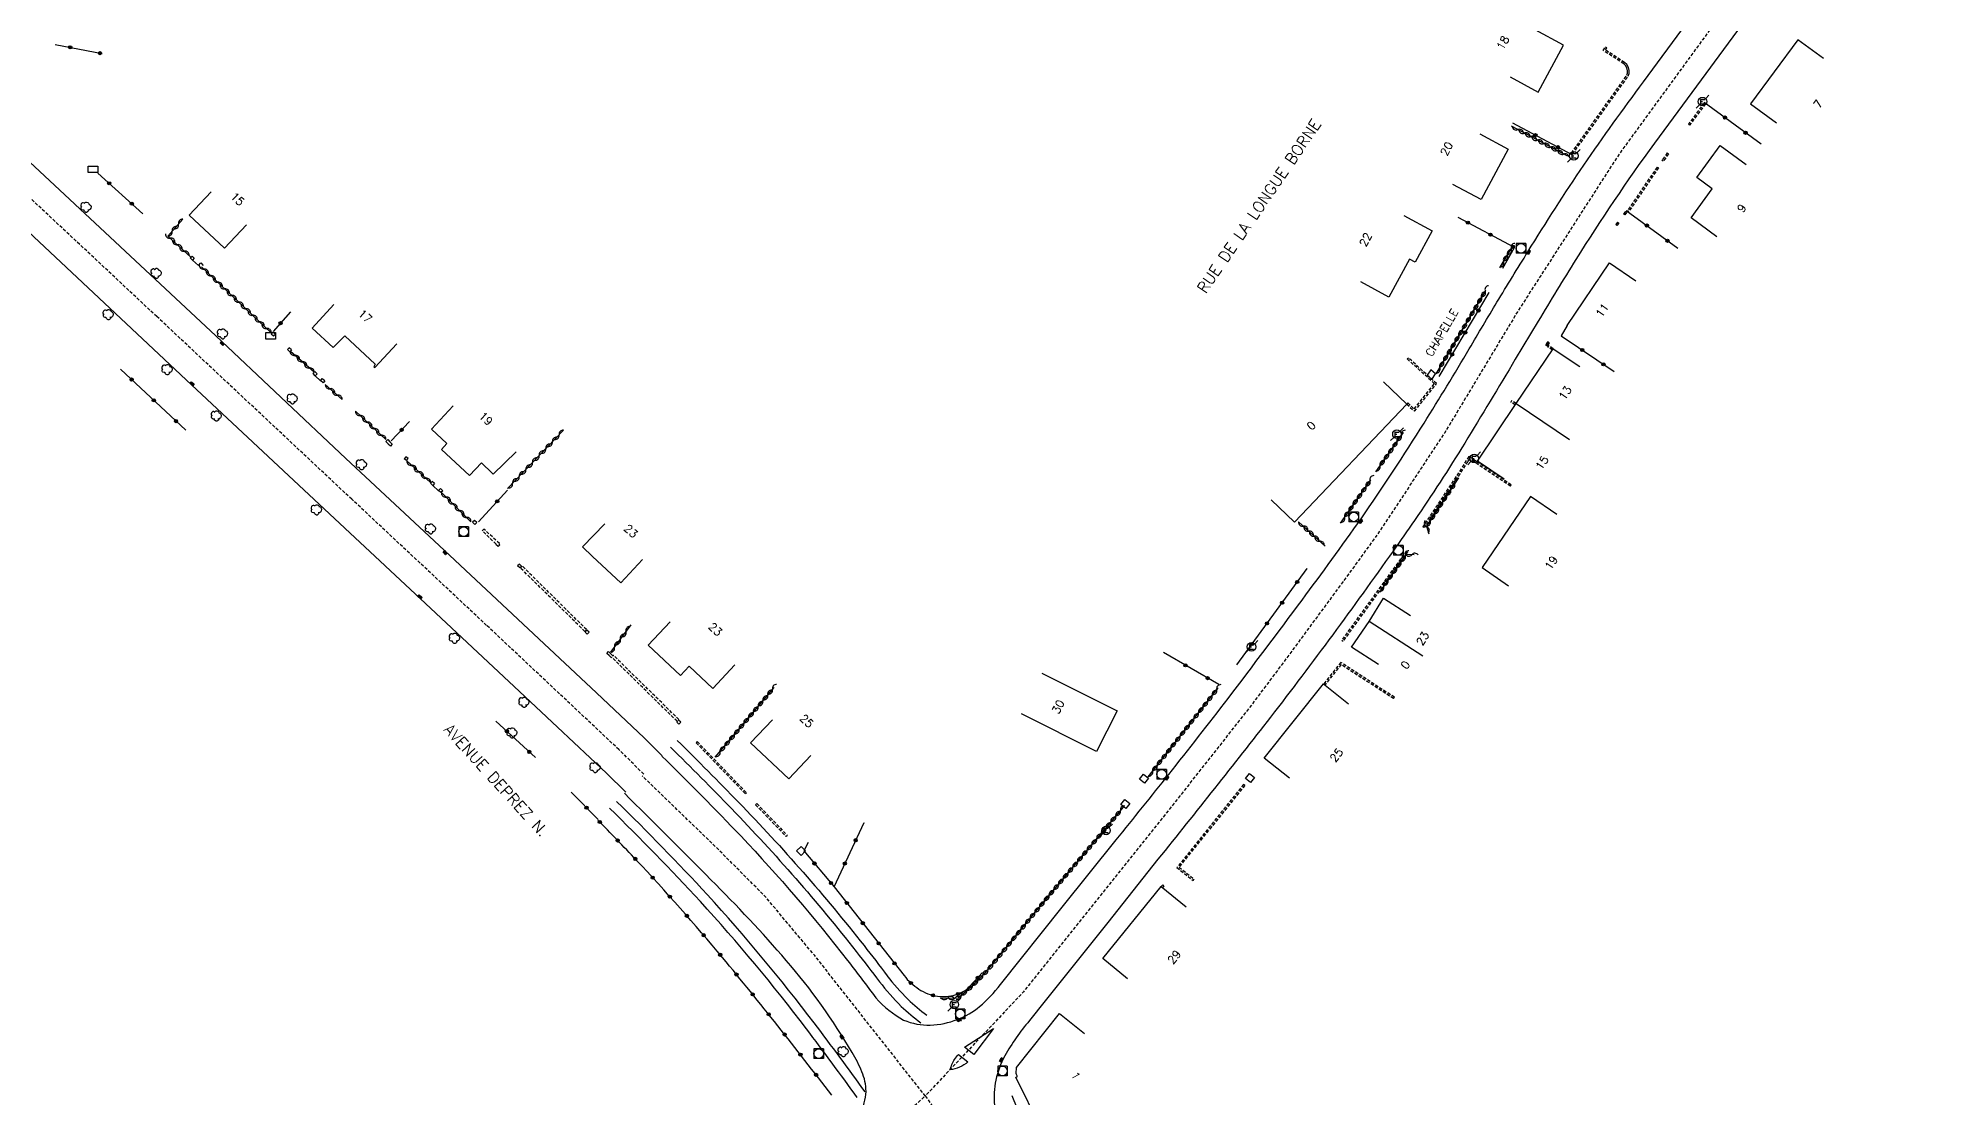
# Model space of a CAD drawing. Header units: millimetres. Extents: x 107015 to 108000, y 128000 to 129000.
# Drawn here: x 107454.3 to 107752.2, y 128542.4 to 128707.8 of the extents above; entities that cross this region are included whole.
import ezdxf
from ezdxf.enums import TextEntityAlignment as Align

# ---------------------------------------------------------------- set-up
doc = ezdxf.new("R2010")
doc.units = ezdxf.units.MM
doc.linetypes.add('DASHED', pattern=[0.75, 0.5, -0.25])
doc.layers.get('0').update_dxf_attribs({"linetype": 'CONTINUOUS'})
for name, color, linetype in [('W0001', 6, 'DASHED'), ('W0008', 7, 'CONTINUOUS'), ('W0100', 7, 'CONTINUOUS'), ('W0105', 7, 'CONTINUOUS'), ('W0112', 1, 'DASHED'), ('W0300', 7, 'CONTINUOUS'), ('W0310', 3, 'CONTINUOUS'), ('W0322', 7, 'CONTINUOUS'), ('W0400', 7, 'CONTINUOUS'), ('W0420', 7, 'CONTINUOUS'), ('W0471', 7, 'CONTINUOUS'), ('W0984', 7, 'CONTINUOUS'), ('W0989', 7, 'CONTINUOUS'), ('W0991', 7, 'CONTINUOUS'), ('W1102', 7, 'CONTINUOUS'), ('W1471', 7, 'CONTINUOUS')]:
    doc.layers.add(name, color=color, linetype=linetype)
doc.styles.get("Standard").update_dxf_attribs({"font": 'romans.shx', "width": 0.85})

# ---------------------------------------------------------------- blocks, each defined once
blk = doc.blocks.new('T400')
for p, q in [((-0.15, 0.3), (0.15, 0.3)), ((-0.15, -0.25), (-0.15, 0.3)), ((-0.15, 0.15), (0.15, 0.15)), ((-0.15, 0), (0.15, 0)), ((0.15, 0.3), (0.15, -0.25)), ((-0.15, -0.15), (0.15, -0.15)), ((-0.15, -0.25), (-0.15, -0.3)), ((-0.15, -0.3), (0.15, -0.3)), ((0.15, -0.3), (0.15, -0.25))]:
    blk.add_line(p, q)
blk = doc.blocks.new('T420')
for p, q in [((0.75, 0.75), (-0.75, 0.75)), ((-0.75, 0.75), (-0.75, -0.75)), ((0.75, 0.75), (0.75, -0.75)), ((0.75, -0.75), (-0.75, -0.75))]:
    blk.add_line(p, q)
blk.add_ellipse((0, 0), major_axis=(-0.53, 0.53), ratio=1, start_param=3.926991, end_param=10.210176)
blk = doc.blocks.new('T300')
for p, q in [((-0.8, 0.51), (-0.86, 0.34)), ((-0.86, 0.34), (-0.86, 0.17)), ((-0.86, 0.17), (-0.74, 0.06)), ((-0.69, 0.63), (-0.8, 0.51)), ((-0.8, -0.06), (-0.74, 0.06)), ((-0.74, 0.06), (-0.69, 0.11)), ((-0.57, 0.69), (-0.69, 0.63)), ((-0.46, 0.69), (-0.57, 0.69)), ((-0.29, 0.63), (-0.46, 0.69)), ((-0.29, 0.63), (-0.17, 0.74)), ((-0.23, 0.57), (-0.29, 0.63)), ((-0.17, 0.74), (-0.06, 0.8)), ((-0.06, 0.8), (0.06, 0.8)), ((0.06, 0.8), (0.23, 0.74)), ((0.23, 0.74), (0.34, 0.63)), ((0.34, 0.63), (0.4, 0.51)), ((0.46, 0.46), (0.34, 0.46)), ((0.4, 0.51), (0.4, 0.46)), ((0.57, 0.4), (0.46, 0.46)), ((0.57, 0.4), (0.69, 0.29)), ((0.69, 0.29), (0.74, 0.17)), ((0.74, 0.06), (0.69, -0.17)), ((0.74, 0.17), (0.74, 0.06)), ((-0.8, -0.17), (-0.8, -0.06)), ((-0.8, -0.23), (-0.8, -0.17)), ((-0.74, -0.34), (-0.8, -0.23)), ((-0.69, -0.4), (-0.74, -0.34)), ((-0.51, -0.46), (-0.69, -0.4)), ((-0.4, -0.46), (-0.51, -0.46)), ((-0.4, -0.46), (-0.34, -0.46)), ((-0.34, -0.46), (-0.34, -0.4)), ((-0.34, -0.51), (-0.34, -0.46)), ((-0.29, -0.63), (-0.34, -0.51)), ((-0.17, -0.74), (-0.29, -0.63)), ((-0.06, -0.8), (-0.17, -0.74)), ((0.06, -0.8), (-0.06, -0.8)), ((0.17, -0.74), (0.06, -0.8)), ((0.23, -0.69), (0.17, -0.74)), ((0.29, -0.46), (0.23, -0.46)), ((0.29, -0.63), (0.23, -0.69)), ((0.46, -0.4), (0.29, -0.46)), ((0.34, -0.51), (0.29, -0.63)), ((0.34, -0.51), (0.34, -0.46)), ((0.57, -0.34), (0.46, -0.4)), ((0.63, -0.29), (0.57, -0.34)), ((0.69, -0.17), (0.63, -0.29))]:
    blk.add_line(p, q)
blk = doc.blocks.new('t322o')
at = {"color": 0, "linetype": 'Continuous'}
for radius in [0.25, 0.15]:
    blk.add_circle((0, 0), radius, dxfattribs=at)
blk = doc.blocks.new('t310o')
at = {"color": 0, "linetype": 'Continuous'}
for centre, start, end in [((-0.5, 0.38), 216.8699, 323.1304), ((0.5, -0.37), 36.8699, 143.1303)]:
    blk.add_arc(centre, 0.625, start, end, dxfattribs=at)
blk = doc.blocks.new('T471')
for p, q in [((-0.333334, 0.333334), (-0.333334, -0.333334)), ((-0.333334, 0.333334), (0.333334, 0.333334)), ((-0.333334, 0), (0, 0)), ((0.500001, 0.500001), (1.000002, 1.000002)), ((-0.500001, -0.500001), (-1.000002, -1.000002)), ((-0.333334, -0.333334), (0.333334, -0.333334))]:
    blk.add_line(p, q)
blk.add_ellipse((0, 0), major_axis=(0.471405, 0.471405), ratio=1, start_param=5.4977871438, end_param=11.780972451)
blk = doc.blocks.new('t112o')
at = {"color": 0, "linetype": 'Continuous'}
for p, q in [((-0.5, 0.5), (0.5, 0.5)), ((-0.5, -0.5), (-0.5, 0.5)), ((0.5, 0.5), (0.5, -0.5)), ((0.5, -0.5), (-0.5, -0.5))]:
    blk.add_line(p, q, dxfattribs=at)
blk = doc.blocks.new('T1471')
at = {"color": 0, "linetype": 'Continuous', "flags": 128}
blk.add_lwpolyline([(-0.75, -0.5), (-0.75, 0.5), (0.75, 0.5), (0.75, -0.5), (-0.75, -0.5)], dxfattribs=at)

msp = doc.modelspace()

# ---------------------------------------------------------------- linework, layer by layer
at = {"layer": 'W0001'}
msp.add_lwpolyline([(107548.83, 128592.94), (107544.97, 128596.77), (107524.31, 128616.16), (107503.25, 128635.85), (107472.8, 128664.37), (107430.59, 128703.84), (107396.86, 128735.44), (107351.2, 128778.17), (107329.97, 128798.13), (107326.11, 128801.57)], dxfattribs=at)
at = {"layer": 'W0001', "flags": 128}
for points in [[(107783.45, 128790.63), (107768.01, 128780.77), (107756.5, 128765.09), (107743.6, 128747.53), (107714.87, 128708.5), (107701.16, 128689.73), (107685.3, 128665.13), (107673.89, 128646.18), (107663.37, 128630.29), (107658.76, 128623.95), (107649.19, 128610.98), (107643.42, 128603.3), (107629.99, 128586.26), (107625.89, 128581.15), (107617.75, 128570.97), (107608.15, 128558.95), (107592.8, 128542.7), (107575.55, 128564.6), (107567.75, 128573.9), (107560.1, 128581.55), (107548.58, 128592.69), (107548.58, 128592.69)], [(107570.3, 128525.36), (107583.16, 128533.84), (107592.8, 128542.7), (107601.33, 128530.65), (107614.57, 128500.41), (107619.41, 128490.13), (107639.21, 128441.38), (107651.37, 128411.42), (107659.5, 128389.77), (107668.7, 128362.36), (107675.49, 128339.67), (107681.9, 128316.35), (107684.44, 128306.91), (107688.15, 128293.18), (107695.54, 128265.9), (107698.25, 128255.72), (107699.97, 128248.79), (107704.02, 128228.53), (107707.1, 128206.6), (107713.47, 128146.24), (107716.05, 128122.04), (107716.74, 128115.69), (107719.51, 128088.65), (107722.04, 128072.08), (107722.04, 128072.08)]]:
    msp.add_lwpolyline(points, dxfattribs=at)
at = {"layer": 'W0008'}
for points in [[(107372.52, 128836.24), (107358.6, 128813.03), (107349.29, 128797.4), (107349.63, 128797.15), (107348.34, 128793.85), (107348.09, 128790.29), (107349.59, 128785.4), (107351.57, 128783.07), (107353.29, 128781.68), (107358.77, 128776.55), (107378.01, 128758.62), (107395.9, 128741.85), (107412.78, 128726.01), (107437.9, 128702.48), (107481.99, 128661.34), (107502.34, 128642.19), (107516.87, 128628.62), (107541.44, 128605.63), (107548.9, 128598.58), (107551.71, 128595.82)], [(107323.29, 128798.29), (107331.89, 128790.85), (107331.78, 128790.73), (107335.12, 128787.62), (107336.94, 128786.04), (107338.76, 128784.35), (107373.77, 128751.56), (107399.8, 128727.18), (107421.51, 128706.85), (107443.43, 128686.32), (107451.86, 128678.44), (107478.22, 128653.74), (107502.17, 128631.35), (107514.77, 128619.57), (107528.6, 128606.64), (107535.37, 128600.29), (107543.01, 128593.11), (107546.03, 128590.13)]]:
    msp.add_lwpolyline(points, dxfattribs=at)
at = {"layer": 'W0008', "flags": 128}
for points in [[(107551.66, 128595.76, -0.007876), (107564.04, 128583.24, -0.0242), (107580.67, 128563.84, -0.0039), (107585.1, 128557.99, 0.0879), (107589.43, 128554.55, 0.1137), (107593.59, 128553.77, 0.0867), (107597.86, 128554.65, 0.0769), (107601.28, 128556.66, 0.054), (107604.54, 128560.07), (107614.19, 128572.17), (107622.64, 128582.67, 0.0015), (107630.83, 128592.88, 0.0044), (107640.1, 128604.76, 0.0038), (107651.65, 128620.12, 0.0071), (107660.87, 128632.82, 0.0129), (107670.71, 128647.74, 0.0057), (107677.77, 128659.36, -0.0018), (107682.09, 128666.62, -0.0035), (107686.93, 128674.49, -0.0104), (107695.65, 128688.03, -0.0091), (107704.97, 128701), (107746.74, 128757.71)], [(107724.77, 128716), (107706.67, 128691.43, 0.0184), (107694.43, 128673.29, 0.0055), (107688.51, 128663.64), (107684.95, 128657.7, -0.0036), (107677.06, 128644.62, -0.012), (107669.22, 128632.55, -0.0038), (107665.87, 128627.77, -0.0102), (107646.74, 128601.84, -0.0032), (107629.15, 128579.64), (107621.31, 128569.77), (107611.52, 128557.54), (107609.08, 128554.45, 0.0479), (107605.21, 128548.94, 0.0656), (107603.83, 128545.17, 0.087), (107603.63, 128541.24, 0.0616)], [(107553.04, 128597.14, -0.006133), (107562.54, 128587.56, -0.0254), (107582.04, 128565.23, -0.0031), (107585.66, 128560.53, 0.0308), (107589.06, 128556.68, 0.0238), (107592.1, 128554.12), (107592.1, 128554.12)], [(107554.08, 128598.19, -0.005512), (107563.65, 128588.55, -0.0256), (107583.24, 128566.17, -0.0032), (107586.87, 128561.45), (107586.83, 128561.49, 0.0311), (107590.11, 128557.78, 0.024), (107593.04, 128555.31), (107593.04, 128555.31)], [(107568.76, 128527.1), (107578.49, 128535.32, 0.0263), (107580.35, 128536.9, 0.0784), (107582.6, 128539.92, 0.1161), (107583.56, 128543.4, 0.099), (107582.91, 128546.48, 0.0356), (107581.4, 128549.46, 0.0453), (107571.11, 128563.84, 0.0189), (107559.33, 128576.46, 0.002376), (107545.83, 128589.94)], [(107582.18, 128542.44, 0.0054), (107574.26, 128553.17, 0.0225), (107557.68, 128573.06, 0.01151), (107543.51, 128587.62)], [(107583.41, 128543.34, 0.0054), (107575.47, 128554.09, 0.0224), (107558.8, 128574.09, 0.011752), (107544.59, 128588.69)], [(107599.48, 128548.01, -0.0567), (107598.18, 128547.17, -0.0573), (107596.67, 128546.75, -0.066), (107597.39, 128548.41, -0.0363), (107598.02, 128549.17), (107599.48, 128548.01), (107599.48, 128548.01)], [(107606.35, 128542.79), (107633.91, 128474.64), (107650.1, 128434.64, -0.0017), (107657.53, 128416.33, -0.0085), (107666.75, 128391.76, -0.0074), (107674.44, 128369.32, -0.0119), (107683.23, 128339.9), (107692.94, 128304.35), (107703.22, 128266.13, -0.0256), (107706.83, 128248.16, -0.0038), (107709.77, 128228.87, -0.01), (107712.28, 128209.78), (107720.76, 128129.31), (107724.64, 128091.58), (107724.64, 128091.58)]]:
    msp.add_lwpolyline(points, format="xyb", dxfattribs=at)
msp.add_lwpolyline([(107600.39, 128549.18), (107598.95, 128550.33), (107603.45, 128553.21), (107600.39, 128549.18), (107600.39, 128549.18)], dxfattribs=at)
at = {"layer": 'W0100', "flags": 128}
for points in [[(107684.15, 128701.79), (107688.55, 128699.43), (107692.48, 128706.76), (107688.07, 128709.12), (107688.07, 128709.12)], [(107733.11, 128704.64), (107729.08, 128707.6), (107721.71, 128697.56), (107725.74, 128694.6), (107725.74, 128694.6)], [(107679.42, 128692.89), (107683.83, 128690.53), (107679.6, 128682.63), (107675.19, 128684.98), (107675.19, 128684.98)], [(107716.43, 128676.84), (107712.4, 128679.8), (107715.72, 128684.31), (107713.29, 128686.09), (107716.97, 128691.08), (107721, 128688.12), (107721, 128688.12)], [(107667.56, 128680.14), (107671.96, 128677.76), (107669.3, 128672.84), (107668.42, 128673.31), (107665.23, 128667.41), (107660.83, 128669.79), (107660.83, 128669.79)], [(107693.06, 128663), (107693.06, 128663), (107699.65, 128672.76), (107703.79, 128669.96), (107703.79, 128669.96)], [(107683.2, 128639), (107679.06, 128641.79), (107685.1, 128650.78), (107690.89, 128659.36), (107695.03, 128656.57), (107695.03, 128656.57)], [(107671.94, 128654.57), (107672.48, 128655.41), (107671.74, 128656.08), (107671.2, 128655.24), (107671.94, 128654.57), (107671.94, 128654.57)], [(107664.37, 128654.16), (107668, 128650.7), (107650.47, 128632.3), (107646.85, 128635.74), (107646.85, 128635.74)], [(107691.45, 128633.45), (107687.31, 128636.26), (107679.76, 128625.18), (107683.9, 128622.36), (107683.9, 128622.36)], [(107663.57, 128610.03), (107659.38, 128612.76), (107662.13, 128616.79), (107664.38, 128620.42), (107668.57, 128617.69), (107668.57, 128617.69)], [(107611.03, 128608.7), (107622.76, 128602.8), (107619.57, 128596.46), (107607.84, 128602.36), (107607.84, 128602.36)], [(107649.67, 128592.3), (107645.76, 128595.42), (107655.02, 128607.01), (107658.92, 128603.89), (107658.92, 128603.89)], [(107574.95, 128595.85), (107571.51, 128592.22), (107565.52, 128597.8), (107568.95, 128601.43), (107568.95, 128601.43)], [(107624.4, 128560.98), (107620.52, 128564.13), (107629.65, 128575.37), (107633.53, 128572.22), (107633.53, 128572.22)]]:
    msp.add_lwpolyline(points, dxfattribs=at)
at = {"layer": 'W0100'}
for points in [[(107481.28, 128683.86), (107477.85, 128680.22), (107483.35, 128675.04), (107486.78, 128678.67)], [(107500.43, 128666.25), (107497.04, 128662.58), (107500.32, 128659.54), (107502.15, 128661.39), (107506.88, 128656.95), (107506.71, 128656.54), (107506.85, 128656.42), (107510.27, 128660.09)], [(107519.09, 128650.44), (107515.68, 128646.78), (107518.09, 128644.54), (107517.26, 128643.62), (107521.63, 128639.54), (107523.48, 128641.52), (107525.17, 128639.93), (107525.3, 128639.79), (107528.93, 128643.24)], [(107542.75, 128632.02), (107539.27, 128628.43), (107540.83, 128626.93), (107545.24, 128622.81), (107548.65, 128626.47)], [(107552.95, 128616.73), (107549.53, 128613.09), (107554.6, 128608.32), (107555.96, 128609.78), (107559.63, 128606.33), (107563.05, 128609.98)]]:
    msp.add_lwpolyline(points, dxfattribs=at)
at = {"layer": 'W0100', "flags": 128}
msp.add_lwpolyline([(107619.58, 128531.4), (107615.1, 128529.18), (107610.86, 128537.74), (107606.97, 128545.61), (107607.14, 128545.7, 0.1703), (107607.01, 128546.18), (107607.07, 128547.15), (107613.76, 128555.58), (107617.68, 128552.47), (107617.68, 128552.47)], format="xyb", dxfattribs=at)
at = {"layer": 'W0105'}
for points in [[(107478.38, 128673.2), (107479.3, 128672.34), (107479.65, 128672.74), (107480.02, 128672.37)], [(107498.38, 128654.36), (107497.55, 128655.13)], [(107516.77, 128637.19), (107515.9, 128638)]]:
    msp.add_lwpolyline(points, dxfattribs=at)
at = {"layer": 'W0112'}
for p, q in [((107698.68, 128705.91), (107699.05, 128706.48)), ((107701.9, 128703.82), (107698.68, 128705.91)), ((107699.03, 128705.99), (107699.26, 128706.34)), ((107702.03, 128704.03), (107699.03, 128705.99)), ((107702.17, 128703.56), (107701.9, 128703.82)), ((107702.37, 128703.71), (107702.03, 128704.03)), ((107702.38, 128703.18), (107702.17, 128703.56)), ((107702.61, 128703.28), (107702.37, 128703.71)), ((107702.5, 128702.76), (107702.38, 128703.18)), ((107702.75, 128702.8), (107702.61, 128703.28)), ((107693.71, 128689.88), (107702.38, 128702.05)), ((107693.91, 128689.74), (107702.59, 128701.91)), ((107702.38, 128702.05), (107702.5, 128702.36)), ((107702.5, 128702.36), (107702.5, 128702.76)), ((107702.59, 128701.91), (107702.75, 128702.32)), ((107702.75, 128702.32), (107702.75, 128702.8)), ((107714.45, 128697.73), (107711.98, 128694.4)), ((107714.65, 128697.58), (107712.18, 128694.25)), ((107708.69, 128689.91), (107707.84, 128688.78)), ((107708.89, 128689.76), (107708.04, 128688.63)), ((107707.1, 128687.71), (107702.47, 128680.93)), ((107707.3, 128687.57), (107702.68, 128680.79)), ((107700.9, 128679.09), (107700.63, 128678.73)), ((107702.14, 128680.78), (107701.87, 128680.42)), ((107702.34, 128680.63), (107702.07, 128680.27)), ((107701.1, 128678.95), (107700.83, 128678.58)), ((107478.03, 128673.52), (107478.3, 128673.82)), ((107478.03, 128673.52), (107478.38, 128673.2)), ((107478.3, 128673.82), (107478.65, 128673.5)), ((107478.65, 128673.5), (107478.38, 128673.2)), ((107490.67, 128661.65), (107490.95, 128661.93)), ((107491.03, 128661.29), (107490.67, 128661.65)), ((107491.31, 128661.57), (107490.95, 128661.93)), ((107491.31, 128661.57), (107491.03, 128661.29)), ((107493.21, 128659.22), (107493.49, 128659.51)), ((107493.57, 128658.88), (107493.21, 128659.22)), ((107493.85, 128659.17), (107493.49, 128659.51)), ((107493.85, 128659.17), (107493.57, 128658.88)), ((107690.75, 128659.15), (107689.99, 128659.63)), ((107690.89, 128659.36), (107690.13, 128659.84)), ((107497.2, 128655.51), (107497.49, 128655.78)), ((107497.55, 128655.13), (107497.2, 128655.51)), ((107497.84, 128655.41), (107497.49, 128655.78)), ((107497.84, 128655.41), (107497.55, 128655.13)), ((107672.33, 128653.88), (107668.08, 128657.76)), ((107672.67, 128653.9), (107668.25, 128657.94)), ((107498.38, 128654.36), (107498.63, 128654.68)), ((107498.79, 128654.04), (107498.38, 128654.36)), ((107499.03, 128654.36), (107498.63, 128654.68)), ((107499.03, 128654.36), (107498.79, 128654.04)), ((107669.18, 128649.95), (107672.33, 128653.88)), ((107669.21, 128649.58), (107672.67, 128653.9)), ((107667.99, 128650.71), (107669.21, 128649.58)), ((107668.16, 128650.89), (107669.18, 128649.95)), ((107684.96, 128650.57), (107684.24, 128651.03)), ((107685.1, 128650.78), (107684.38, 128651.24)), ((107508.58, 128644.89), (107508.88, 128645.16)), ((107509.57, 128644.43), (107509.28, 128644.16)), ((107511.7, 128642.49), (107511.45, 128642.18)), ((107511.8, 128641.88), (107511.45, 128642.18)), ((107512.06, 128642.19), (107511.7, 128642.49)), ((107511.8, 128641.88), (107512.06, 128642.19)), ((107676.51, 128640.62), (107676.1, 128639.98)), ((107676.72, 128640.48), (107676.31, 128639.84)), ((107676.91, 128641.26), (107676.51, 128640.62)), ((107677.12, 128641.13), (107676.72, 128640.48)), ((107677.3, 128641.9), (107676.91, 128641.26)), ((107677.52, 128641.77), (107677.12, 128641.13)), ((107677.7, 128642.55), (107677.3, 128641.9)), ((107677.78, 128642.2), (107677.52, 128641.77)), ((107684.33, 128638.08), (107677.7, 128642.55)), ((107684.19, 128637.88), (107677.78, 128642.2)), ((107515.53, 128638.35), (107515.8, 128638.64)), ((107515.9, 128638), (107515.53, 128638.35)), ((107516.17, 128638.3), (107515.8, 128638.64)), ((107516.17, 128638.3), (107515.9, 128638)), ((107516.81, 128637.21), (107517.08, 128637.51)), ((107517.44, 128637.18), (107517.08, 128637.51)), ((107675.69, 128639.34), (107670.52, 128631.57)), ((107675.89, 128639.21), (107670.73, 128631.43)), ((107676.1, 128639.98), (107675.69, 128639.34)), ((107676.31, 128639.84), (107675.89, 128639.21)), ((107517.17, 128636.88), (107516.81, 128637.21)), ((107517.44, 128637.18), (107517.17, 128636.88)), ((107522.39, 128632.55), (107522.12, 128632.26)), ((107522.48, 128631.92), (107522.75, 128632.21)), ((107523.89, 128631.2), (107523.62, 128630.91)), ((107526.1, 128628.46), (107526.36, 128628.76)), ((107529.43, 128625.74), (107529.15, 128625.46)), ((107529.77, 128625.41), (107529.43, 128625.74)), ((107667.92, 128627.75), (107657.85, 128613.85)), ((107668.12, 128627.61), (107658.05, 128613.7)), ((107529.49, 128625.12), (107529.15, 128625.46)), ((107529.49, 128625.12), (107529.77, 128625.41)), ((107529.57, 128625.15), (107529.85, 128625.43)), ((107539.91, 128615.5), (107539.63, 128615.22)), ((107539.68, 128615.11), (107539.96, 128615.4)), ((107540.02, 128614.79), (107539.68, 128615.11)), ((107540.3, 128615.08), (107539.96, 128615.4)), ((107540.02, 128614.79), (107540.3, 128615.08)), ((107543.09, 128611.77), (107543.36, 128612.06)), ((107543.76, 128611.12), (107543.84, 128611.2)), ((107544.04, 128611.41), (107544.12, 128611.48)), ((107657.69, 128610.39), (107655.02, 128607.01)), ((107657.75, 128610.05), (107655.21, 128606.85)), ((107666.07, 128604.93), (107657.69, 128610.39)), ((107665.93, 128604.72), (107657.75, 128610.05)), ((107554.04, 128601.19), (107554.01, 128601.06)), ((107554.33, 128600.75), (107554.01, 128601.06)), ((107554.29, 128601.35), (107554.32, 128601.47)), ((107554.61, 128601.03), (107554.29, 128601.35)), ((107554.33, 128600.75), (107554.61, 128601.03)), ((107557.03, 128597.83), (107564.71, 128589.86)), ((107557.21, 128598.01), (107564.89, 128590.03)), ((107642.5, 128591.33), (107632.11, 128578.38)), ((107642.7, 128591.18), (107632.46, 128578.42)), ((107566.32, 128588.16), (107571.07, 128583.22)), ((107566.5, 128588.33), (107571.25, 128583.39)), ((107632.11, 128578.38), (107634.64, 128576.34)), ((107632.46, 128578.42), (107634.8, 128576.54)), ((107629.9, 128575.67), (107629.65, 128575.37)), ((107630.09, 128575.52), (107629.85, 128575.21))]:
    msp.add_line(p, q, dxfattribs=at)
for points in [[(107699.05, 128706.48), (107699.26, 128706.34)], [(107714.45, 128697.73), (107714.65, 128697.58)], [(107712.18, 128694.25), (107711.98, 128694.4)], [(107693.91, 128689.74), (107693.71, 128689.88)], [(107708.04, 128688.63), (107707.84, 128688.78)], [(107708.69, 128689.91), (107708.89, 128689.76)], [(107707.1, 128687.71), (107707.3, 128687.57)], [(107700.9, 128679.09), (107701.1, 128678.95)], [(107702.07, 128680.27), (107701.87, 128680.42)], [(107702.14, 128680.78), (107702.34, 128680.63)], [(107702.47, 128680.93), (107702.68, 128680.79)], [(107700.83, 128678.58), (107700.63, 128678.73)], [(107690.13, 128659.84), (107689.99, 128659.63)], [(107668.08, 128657.76), (107668.25, 128657.94)], [(107668.16, 128650.89), (107667.99, 128650.71)], [(107684.38, 128651.24), (107684.24, 128651.03)], [(107508.58, 128644.89), (107508.92, 128644.52), (107509.28, 128644.16)], [(107508.88, 128645.16), (107509.21, 128644.8), (107509.57, 128644.43)], [(107684.19, 128637.88), (107684.33, 128638.08)], [(107522.48, 128631.92), (107522.12, 128632.26)], [(107522.75, 128632.21), (107522.39, 128632.55)], [(107670.73, 128631.43), (107670.52, 128631.57)], [(107526.1, 128628.46), (107525.74, 128628.77), (107525.79, 128628.86), (107523.62, 128630.91)], [(107526.36, 128628.76), (107526.25, 128628.86), (107526.29, 128628.93), (107523.89, 128631.2)], [(107668.12, 128627.61), (107667.92, 128627.75)], [(107539.63, 128615.22), (107529.57, 128625.15)], [(107539.91, 128615.5), (107529.85, 128625.43)], [(107657.85, 128613.85), (107658.05, 128613.7)], [(107543.76, 128611.12), (107543.43, 128611.45), (107543.09, 128611.77)], [(107544.04, 128611.41), (107543.7, 128611.74), (107543.36, 128612.06)], [(107554.04, 128601.19), (107543.84, 128611.2)], [(107554.32, 128601.47), (107544.12, 128611.48)], [(107655.02, 128607.01), (107655.02, 128607.01)], [(107665.93, 128604.72), (107666.07, 128604.93)], [(107557.21, 128598.01), (107557.03, 128597.83)], [(107564.71, 128589.86), (107564.89, 128590.03)], [(107642.7, 128591.18), (107642.5, 128591.33)], [(107566.5, 128588.33), (107566.32, 128588.16)], [(107571.25, 128583.39), (107571.07, 128583.22)], [(107630.09, 128575.52), (107629.9, 128575.67)], [(107634.64, 128576.34), (107634.8, 128576.54)]]:
    msp.add_lwpolyline(points, dxfattribs=at)
at = {"layer": 'W0310'}
for p, q in [((107490.67, 128661.82), (107479.75, 128672.16)), ((107497.36, 128655.69), (107493.66, 128658.91)), ((107501.73, 128651.44), (107499.11, 128653.77)), ((107508.58, 128645.17), (107503.82, 128649.61)), ((107536.31, 128646.64), (107527.56, 128637.51)), ((107515.55, 128638.45), (107511.85, 128641.85)), ((107521.86, 128632.31), (107517.24, 128636.9)), ((107543.68, 128611.98), (107546.88, 128616.24))]:
    msp.add_line(p, q, dxfattribs=at)
at = {"layer": 'W0310', "flags": 128}
for points in [[(107693.17, 128689.39), (107684.35, 128694.1), (107684.35, 128694.1)], [(107682.55, 128671.97), (107682.61, 128672.1), (107684.49, 128675.19), (107684.49, 128675.19)], [(107672.59, 128655.43), (107680.34, 128668.45), (107680.34, 128668.45)], [(107663.18, 128640.14), (107667.48, 128646.25), (107667.48, 128646.25)], [(107657.65, 128632.1), (107662.39, 128638.89), (107662.39, 128638.89)], [(107676.06, 128639.17), (107671.11, 128631.64), (107671.44, 128630.44), (107671.44, 128630.44)], [(107655.24, 128628.52), (107651.1, 128632.34), (107651.1, 128632.34)], [(107669.16, 128627.18), (107667.93, 128627.24), (107663.73, 128621.35), (107663.73, 128621.35)], [(107560.02, 128595.56), (107564.8, 128601.23), (107569.21, 128606.47), (107569.21, 128606.47)], [(107627.61, 128592.51), (107638.57, 128606.42), (107638.57, 128606.42)]]:
    msp.add_lwpolyline(points, dxfattribs=at)
at = {"layer": 'W0310'}
msp.add_lwpolyline([(107476.85, 128679.58), (107474.53, 128676.94), (107478.1, 128673.65)], dxfattribs=at)
at = {"layer": 'W0310', "flags": 128}
msp.add_lwpolyline([(107595.11, 128557.97), (107597.92, 128557.99, 0.0466), (107602.75, 128562.57), (107611.53, 128573.26), (107623.77, 128587.79), (107623.77, 128587.79)], format="xyb", dxfattribs=at)
at = {"layer": 'W0322'}
for p, q in [((107456.94, 128706.87), (107464.25, 128705.43)), ((107463.61, 128686.78), (107470.6, 128680.42)), ((107493.69, 128665.12), (107490.98, 128662.05)), ((107467.12, 128656.17), (107477.31, 128646.62)), ((107509.42, 128644.95), (107512.25, 128648)), ((107527.56, 128637.27), (107523.03, 128632.33)), ((107525.72, 128601.23), (107531.96, 128595.51)), ((107541.73, 128585.84), (107537.52, 128590.12))]:
    msp.add_line(p, q, dxfattribs=at)
at = {"layer": 'W0322', "flags": 128}
for points in [[(107723.34, 128691.3), (107714.47, 128697.8), (107714.47, 128697.8)], [(107693.84, 128689.63), (107684.58, 128694.58), (107684.58, 128694.58)], [(107683, 128671.91), (107684.85, 128675.13), (107676.03, 128679.85), (107676.03, 128679.85)], [(107702.29, 128680.95), (107710.34, 128675.03), (107710.34, 128675.03)], [(107673.04, 128655.01), (107680.87, 128668.11), (107680.87, 128668.11)], [(107693.07, 128663), (107692.1, 128661.39), (107692.1, 128661.39)], [(107692.1, 128661.39), (107700.39, 128655.8), (107700.39, 128655.8)], [(107641.45, 128610.02), (107652.43, 128625.02), (107652.43, 128625.02), (107652.43, 128625.02)], [(107638.64, 128606.92), (107629.99, 128611.93), (107629.99, 128611.93)], [(107578.56, 128575.36), (107583.24, 128585.41), (107583.24, 128585.41)]]:
    msp.add_lwpolyline(points, dxfattribs=at)
for points in [[(107578.2, 128542.81, 0.0095), (107561.15, 128564.3, 0.0145), (107547.67, 128579.53, 0.006642), (107541.66, 128585.77)], [(107574.52, 128582.25), (107573.86, 128580.96), (107578.56, 128575.36), (107589.5, 128561.48, 0.0821), (107591.79, 128559.38, 0.1098), (107594.71, 128558.26, 0.1054), (107597.49, 128558.47, 0.1342), (107599.79, 128559.84), (107601.75, 128561.95), (107601.75, 128561.95)]]:
    msp.add_lwpolyline(points, format="xyb", dxfattribs=at)
at = {"layer": 'W1102', "flags": 128}
for points in [[(107685.1, 128650.78), (107693.4, 128645.2), (107693.4, 128645.2)], [(107670.5, 128611.33), (107662.13, 128616.79), (107662.13, 128616.79)]]:
    msp.add_lwpolyline(points, dxfattribs=at)

# ---------------------------------------------------------------- block references
at = {"layer": 'W0112'}
for p, rotation in [((107626.95, 128592.23), 51.43980000000001), ((107643.53, 128592.35), 50.9315), ((107624.04, 128588.26), 51.43980000000001), ((107573.42, 128580.95), 134.5829)]:
    msp.add_blockref('t112o', p, dxfattribs=dict(at, rotation=rotation))
at = {"layer": 'W0300'}
for p in [(107461.78, 128681.44), (107472.74, 128671.11), (107465.25, 128664.68), (107483.1, 128661.67), (107474.45, 128656.08), (107493.99, 128651.52), (107482.12, 128648.84), (107504.79, 128641.25), (107497.77, 128634.19), (107515.58, 128631.22), (107519.32, 128614.14), (107530.17, 128604.15), (107528.3, 128599.36), (107541.27, 128593.96), (107580.03, 128549.6)]:
    msp.add_blockref('T300', p, dxfattribs=at)
at = {"layer": 'W0310'}
for p, rotation in [((107685.36, 128693.56), 151.8848112414189), ((107686.38, 128693.01), 151.8848112414189), ((107687.4, 128692.47), 151.8848112414189), ((107688.42, 128691.92), 151.8848112414189), ((107689.44, 128691.38), 151.8848112414189), ((107690.46, 128690.84), 151.8848112414189), ((107691.48, 128690.29), 151.8848112414189), ((107692.5, 128689.75), 151.8848112414189), ((107476.19, 128678.82), 228.8231857166425), ((107474.89, 128676.6), 317.3553213076085), ((107475.2, 128677.7), 228.8231857166425), ((107476, 128675.59), 317.3553213076085), ((107477.1, 128674.57), 317.3553213076085), ((107683.13, 128672.97), 58.52464881088652), ((107683.74, 128673.95), 58.52464881088652), ((107684.34, 128674.94), 58.52464881088652), ((107480.14, 128671.79), 136.5575770428521), ((107481.23, 128670.76), 136.5575770428521), ((107482.32, 128669.73), 136.5575770428521), ((107483.41, 128668.69), 136.5575770428521), ((107484.5, 128667.66), 136.5575770428521), ((107485.59, 128666.63), 136.5575770428521), ((107679.09, 128666.34), 59.23170426808723), ((107679.68, 128667.34), 59.23170426808723), ((107680.27, 128668.33), 59.23170426808723), ((107486.68, 128665.6), 136.5575770428521), ((107487.77, 128664.57), 136.5575770428521), ((107488.86, 128663.54), 136.5575770428521), ((107677.32, 128663.37), 59.23170426808723), ((107677.91, 128664.36), 59.23170426808723), ((107678.5, 128665.35), 59.23170426808723), ((107489.95, 128662.51), 136.5575770428521), ((107675.55, 128660.39), 59.23170426808723), ((107676.14, 128661.38), 59.23170426808723), ((107676.73, 128662.37), 59.23170426808723), ((107494.35, 128658.32), 138.982036958781), ((107673.77, 128657.41), 59.23170426808723), ((107674.36, 128658.4), 59.23170426808723), ((107674.95, 128659.4), 59.23170426808723), ((107495.48, 128657.33), 138.982036958781), ((107496.61, 128656.35), 138.982036958781), ((107673.18, 128656.42), 59.23170426808723), ((107499.86, 128653.11), 138.241384853768), ((107500.98, 128652.11), 138.241384853768), ((107504.56, 128648.92), 136.9796151756535), ((107505.66, 128647.9), 136.9796151756535), ((107506.76, 128646.88), 136.9796151756535), ((107507.85, 128645.85), 136.9796151756535), ((107535.62, 128645.91), 226.1952459363621), ((107667.17, 128645.8), 54.85638841564174), ((107532.5, 128642.67), 226.1952459363621), ((107533.54, 128643.75), 226.1952459363621), ((107534.58, 128644.83), 226.1952459363621), ((107665.17, 128642.97), 54.85638841564174), ((107665.84, 128643.91), 54.85638841564174), ((107666.5, 128644.86), 54.85638841564174), ((107512.6, 128641.15), 137.5237581890643), ((107513.71, 128640.14), 137.5237581890643), ((107530.43, 128640.5), 226.1952459363621), ((107531.46, 128641.58), 226.1952459363621), ((107663.84, 128641.08), 54.85638841564174), ((107664.51, 128642.03), 54.85638841564174), ((107514.82, 128639.13), 137.5237581890643), ((107528.35, 128638.34), 226.1952459363621), ((107529.39, 128639.42), 226.1952459363621), ((107660.95, 128636.83), 55.07010624335323), ((107661.62, 128637.78), 55.07010624335323), ((107662.28, 128638.73), 55.07010624335323), ((107674.87, 128637.35), 236.6389038908128), ((107675.5, 128638.32), 236.6389038908128), ((107517.96, 128636.19), 135.149229530272), ((107519.02, 128635.13), 135.149229530272), ((107520.09, 128634.07), 135.149229530272), ((107658.97, 128633.99), 55.07010624335323), ((107659.63, 128634.94), 55.07010624335323), ((107660.29, 128635.89), 55.07010624335323), ((107672.33, 128633.5), 236.6389038908128), ((107672.96, 128634.46), 236.6389038908128), ((107673.6, 128635.43), 236.6389038908128), ((107674.23, 128636.39), 236.6389038908128), ((107521.15, 128633.01), 135.149229530272), ((107651.84, 128631.65), 137.2300722314463), ((107652.69, 128630.87), 137.2300722314463), ((107658.31, 128633.05), 55.07010624335323), ((107671.13, 128631.56), 285.5278149705005), ((107671.69, 128632.53), 236.6389038908128), ((107653.54, 128630.09), 137.2300722314463), ((107654.39, 128629.3), 137.2300722314463), ((107666.41, 128625.11), 234.4660958999445), ((107667.08, 128626.05), 234.4660958999445), ((107667.76, 128626.99), 234.4660958999445), ((107668.78, 128627.2), 177.5547405794708), ((107664.4, 128622.29), 234.4660958999445), ((107665.07, 128623.23), 234.4660958999445), ((107665.74, 128624.17), 234.4660958999445), ((107544.28, 128612.78), 53.12999563216952), ((107545.18, 128613.98), 53.12999563216952), ((107546.08, 128615.18), 53.12999563216952), ((107567.46, 128604.39), 49.95751992143568), ((107568.2, 128605.28), 49.95751992143568), ((107568.95, 128606.16), 49.95751992143568), ((107636.9, 128604.3), 51.77325347544267), ((107637.62, 128605.21), 51.77325347544267), ((107638.33, 128606.12), 51.77325347544267), ((107564.49, 128600.86), 49.86306639722201), ((107565.23, 128601.74), 49.95751992143568), ((107565.97, 128602.63), 49.95751992143568), ((107566.72, 128603.51), 49.95751992143568), ((107634.76, 128601.58), 51.77325347544267), ((107635.48, 128602.49), 51.77325347544267), ((107636.19, 128603.39), 51.77325347544267), ((107562.25, 128598.21), 49.86306639722201), ((107563, 128599.09), 49.86306639722201), ((107563.74, 128599.98), 49.86306639722201), ((107631.9, 128597.95), 51.77325347544267), ((107632.62, 128598.86), 51.77325347544267), ((107633.33, 128599.77), 51.77325347544267), ((107634.05, 128600.67), 51.77325347544267), ((107560.76, 128596.44), 49.86306639722201), ((107561.51, 128597.33), 49.86306639722201), ((107629.76, 128595.23), 51.77325347544267), ((107630.47, 128596.14), 51.77325347544267), ((107631.19, 128597.04), 51.77325347544267), ((107628.33, 128593.41), 51.77325347544267), ((107629.04, 128594.32), 51.77325347544267), ((107622.55, 128586.35), 49.90782131612749), ((107623.3, 128587.24), 49.90782131612749), ((107620.32, 128583.7), 49.90782131612749), ((107621.07, 128584.58), 49.90782131612749), ((107621.81, 128585.47), 49.90782131612749), ((107617.35, 128580.17), 49.90782131612749), ((107618.09, 128581.05), 49.90782131612749), ((107618.83, 128581.93), 49.90782131612749), ((107619.58, 128582.82), 49.90782131612749), ((107615.11, 128577.52), 49.90782131612749), ((107615.86, 128578.4), 49.90782131612749), ((107616.6, 128579.28), 49.90782131612749), ((107612.14, 128573.98), 49.90782131612749), ((107612.88, 128574.86), 49.90782131612749), ((107613.63, 128575.75), 49.90782131612749), ((107614.37, 128576.63), 49.90782131612749), ((107609.93, 128571.31), 50.62245500140448), ((107610.66, 128572.2), 50.62245500140448), ((107611.4, 128573.1), 50.62245500140448), ((107607.73, 128568.63), 50.62245500140448), ((107608.47, 128569.52), 50.62245500140448), ((107609.2, 128570.42), 50.62245500140448), ((107604.8, 128565.06), 50.62245500140448), ((107605.54, 128565.95), 50.62245500140448), ((107606.27, 128566.85), 50.62245500140448), ((107607, 128567.74), 50.62245500140448), ((107602.6, 128562.39), 48.43315536784589), ((107603.34, 128563.28), 50.62245500140448), ((107604.07, 128564.17), 50.62245500140448), ((107599.32, 128559.14), 41.03720073299719), ((107600.18, 128559.91), 42.88618939170942), ((107601.01, 128560.71), 44.73517805042155), ((107601.82, 128561.54), 46.58416670913368), ((107596.27, 128557.98), 0.2955676084055812), ((107597.42, 128557.98), 0.2955676084055812), ((107598.43, 128558.39), 39.18821207428507)]:
    msp.add_blockref('t310o', p, dxfattribs=dict(at, rotation=rotation))
at = {"layer": 'W0322'}
for p, rotation in [((107459.27, 128706.41), 348.842280200214), ((107463.93, 128705.49), 348.842280200214), ((107717.7, 128695.44), 143.730985196149), ((107688.1, 128692.69), 151.8846615587283), ((107691.63, 128690.81), 151.8846615587283), ((107720.92, 128693.07), 143.730985196149), ((107465.36, 128685.18), 317.7105353935405), ((107468.88, 128681.99), 317.7105353935405), ((107677.54, 128679.04), 151.8850465884407), ((107681.07, 128677.15), 151.8850465884407), ((107705.51, 128678.58), 323.6461158657994), ((107708.73, 128676.21), 323.6461158657994), ((107684.59, 128675.27), 151.8850465884407), ((107679.2, 128665.31), 59.14053966142439), ((107492.12, 128663.34), 228.426971330564), ((107677.14, 128661.88), 59.14053966142439), ((107675.09, 128658.45), 59.14053966142439), ((107695.42, 128659.15), 325.9875004210089), ((107698.73, 128656.91), 325.9875004210089), ((107468.86, 128654.54), 316.8538996902734), ((107472.32, 128651.29), 316.8538996902734), ((107475.79, 128648.05), 316.8538996902734), ((107511.03, 128646.69), 47.16065975331056), ((107525.96, 128635.52), 227.4533154281423), ((107650.9, 128622.93), 53.78155497991872), ((107648.54, 128619.7), 53.78155497991872), ((107646.18, 128616.47), 53.78155497991872), ((107643.81, 128613.25), 53.78155497991872), ((107633.45, 128609.92), 149.9510946645277), ((107636.91, 128607.92), 149.9510946645277), ((107527.47, 128599.63), 317.4425636001214), ((107530.97, 128596.41), 317.4425636001214), ((107539.91, 128587.7), 134.4881594707725), ((107541.97, 128585.46), 134.6274995075236), ((107544.76, 128582.59), 133.9244497231775), ((107581.94, 128582.62), 65.02262181572847), ((107547.52, 128579.7), 133.2213999388314), ((107575.5, 128579), 310.0516925380752), ((107580.25, 128578.99), 65.02262181572847), ((107550.24, 128576.77), 132.5657937442809), ((107578.08, 128575.94), 310.0516925380752), ((107552.93, 128573.81), 131.9124535258601), ((107580.57, 128572.82), 308.2302216212648), ((107555.58, 128570.81), 131.2591133074394), ((107583.05, 128569.67), 308.2302216212648), ((107558.2, 128567.79), 130.6057730890187), ((107585.52, 128566.53), 308.2302216212648), ((107560.79, 128564.74), 129.9524328705979), ((107588, 128563.39), 308.2302216212648), ((107563.33, 128561.65), 129.2361311061323), ((107590.56, 128560.33), 317.448814162226), ((107601, 128561.14), 47.22513742251159), ((107565.85, 128558.55), 128.9186380386351), ((107594.02, 128558.4), 345.9927651943669), ((107597.95, 128558.62), 21.0044555275111), ((107568.36, 128555.43), 128.601144971138), ((107570.84, 128552.29), 128.2836519036409), ((107573.31, 128549.15), 127.9661588361438), ((107575.76, 128545.99), 127.6486657686467)]:
    msp.add_blockref('t322o', p, dxfattribs=dict(at, rotation=rotation))
at = {"layer": 'W0400'}
for p, rotation in [((107687.03, 128674.39), 148.0791), ((107483, 128660.18), 46.57229730637855), ((107689.99, 128660.09), 150.141), ((107478.33, 128653.86), 49.06714821552419), ((107660.8, 128632.39), 144.8336), ((107666.1, 128628.4), 144.8336), ((107517.82, 128627.52), 46.19977277669418), ((107513.91, 128620.6), 48.74472659463309), ((107630.53, 128592.3), 141.8428), ((107598.11, 128554.5), 113.0255), ((107579.79, 128551.91), 212.2425), ((107604.68, 128548.32), 154.6538)]:
    msp.add_blockref('T400', p, dxfattribs=dict(at, rotation=rotation))
at = {"layer": 'W0420'}
for p in [(107685.84, 128675.02), (107520.71, 128630.8), (107659.73, 128633.1), (107666.69, 128627.89), (107629.72, 128592.91), (107598.26, 128555.49), (107576.17, 128549.3), (107604.87, 128546.58)]:
    msp.add_blockref('T420', p, dxfattribs=at)
at = {"layer": 'W0471'}
for p in [(107714.2, 128697.93), (107694.11, 128689.48), (107666.47, 128646), (107678.53, 128642.23), (107643.76, 128612.8), (107621.04, 128584.15), (107597.35, 128556.95)]:
    msp.add_blockref('T471', p, dxfattribs=at)
at = {"layer": 'W1471'}
for p in [(107462.85, 128687.35), (107490.57, 128661.37)]:
    msp.add_blockref('T1471', p, dxfattribs=at)

# ---------------------------------------------------------------- texts
at = {"layer": 'W0984'}
msp.add_text('CHAPELLE', height=1.25, rotation=59.5585, dxfattribs=at).set_placement((107673.48, 128661.87), align=Align.MIDDLE)
at = {"layer": 'W0989'}
for s, rotation, p in [('RUE DE LA LONGUE BORNE', 55.7036, (107644.93, 128681.61)), ('AVENUE DEPREZ N.', 312.3889, (107525.8, 128591.99))]:
    msp.add_text(s, height=1.75, rotation=rotation, dxfattribs=at).set_placement(p, align=Align.MIDDLE)
at = {"layer": 'W0991'}
for s, rotation, p in [('18', 61.8254, (107683.02, 128707.11)), ('7', 53.7308, (107732.25, 128697.55)), ('20', 61.8847, (107674.22, 128690.58)), ('15', 316.7049, (107485.4, 128682.72)), ('9', 53.6467, (107720.32, 128681.29)), ('22', 61.5631, (107661.56, 128676.39)), ('17', 317.2091, (107505.34, 128664.43)), ('11', 55.9848, (107698.53, 128665.36)), ('13', 55.9867, (107692.75, 128652.45)), ('19', 317.0705, (107524.19, 128648.43)), ('0', 46.406, (107653.08, 128647.36)), ('15', 56.1013, (107689.13, 128641.55)), ('23', 317.0377, (107546.85, 128630.88)), ('19', 55.7492, (107690.56, 128625.94)), ('23', 316.7575, (107560.04, 128615.55)), ('23', 58.1863, (107670.48, 128614.12)), ('0', 55.7534, (107667.78, 128609.99)), ('25', 317.0857, (107574.3, 128601.24)), ('30', 63.3042, (107613.57, 128603.45)), ('25', 51.3965, (107657.03, 128595.91)), ('29', 50.9086, (107631.69, 128564.39)), ('1', 296.2914, (107616.32, 128545.87))]:
    msp.add_text(s, height=1.25, rotation=rotation, dxfattribs=at).set_placement(p, align=Align.MIDDLE)

doc.saveas('drawing.dxf')
